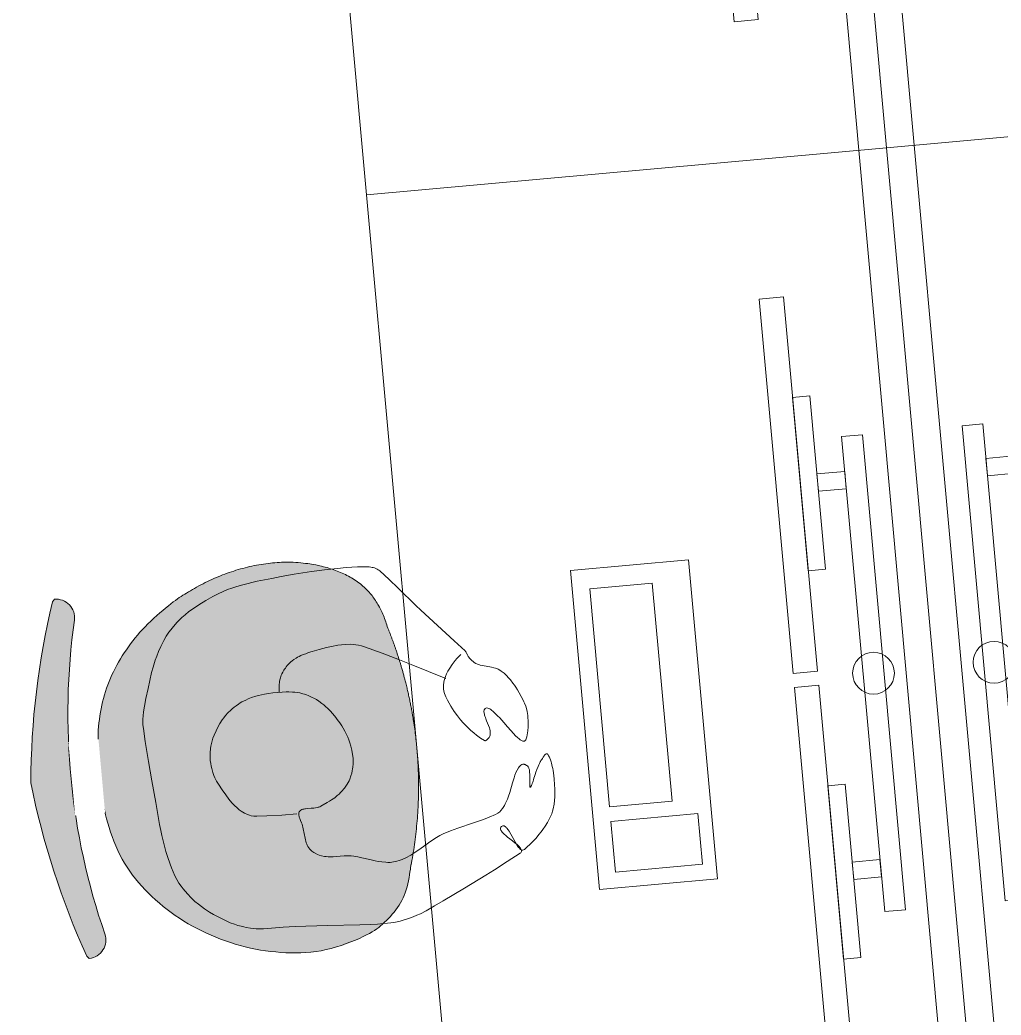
# Model space of a CAD drawing. Header units: millimetres. Extents: x 53255 to 75711, y -557 to 19362.
# Drawn here: x 67418 to 68828, y 3489 to 4918 of the extents above; entities that cross this region are included whole.
import ezdxf

# ---------------------------------------------------------------- set-up
doc = ezdxf.new("R2010")
doc.units = ezdxf.units.MM
doc.header["$MEASUREMENT"] = 0
doc.layers.add('FURN-FILE', color=211, linetype='Continuous', lineweight=0)
doc.layers.add('FURN-WKST', color=42, linetype='Continuous', lineweight=13)

# ---------------------------------------------------------------- blocks, each defined once
blk = doc.blocks.new('wrk3_32')
at = {"layer": 'FURN-FILE', "color": 0, "linetype": 'Continuous', "lineweight": 0, "extrusion": (0, 0, -1), "flags": 128}
for points in [[(-1017.5, 141.9), (-1042.5, 141.9), (-1042.5, 101.9), (-1017.5, 101.9), (-1017.5, 141.9)], [(-407.5, 101.9), (-1092.5, 101.9), (-1092.5, 71.9), (-407.5, 71.9), (-407.5, 101.9)]]:
    blk.add_lwpolyline(points, close=True, dxfattribs=at)
at = {"layer": 'FURN-FILE', "color": 0, "linetype": 'Continuous', "lineweight": 0, "extrusion": (0, 0, -1)}
blk.add_circle((-750, 86.9), 30, dxfattribs=at)
at = {"layer": 'FURN-WKST', "color": 0}
blk.add_line((0, 40), (1500, 40), dxfattribs=at)
at = {"layer": 'FURN-WKST', "color": 0, "extrusion": (0, 0, -1), "flags": 128}
blk.add_lwpolyline([(0, 0), (-1500, 0), (-1500, 750), (0, 750), (0, 0)], close=True, dxfattribs=at)
blk = doc.blocks.new('*U220')
at = {"linetype": 'ByBlock', "lineweight": -2, "extrusion": (0, 0, -1)}
blk.add_hatch(color=7, dxfattribs=at).paths.add_polyline_path([(240, 333.8, 0.058838), (-17.8, 378.3, 0.058838), (-270.6, 310.9), (-274, 307.6, 0.485231), (-240.2, 283.4, -0.059133), (-15.2, 320.4, -0.059133), (212.3, 303.7, 0.485231), (243.7, 330.9)])
h = blk.add_hatch(color=7, dxfattribs=at)
edge = h.paths.add_edge_path()
edge.add_spline(control_points=[(177.4, -145.2), (207.7, -138.4), (239.5, -120.2), (285.5, -39.3), (282.8, 112.4), (154.2, 268.8), (37, 282.3), (-13.3, 278.2)], knot_values=[0, 0, 0, 0, 0.127805, 0.173291, 0.430539, 0.788352, 1, 1, 1, 1], degree=3, periodic=0)
edge.add_spline(control_points=[(-13.3, 278.2), (-63.7, 277.8), (-179.2, 253.8), (-293.3, 86.5), (-282.4, -64.8), (-229.3, -141.2), (-196, -156.5), (-165.2, -160.6)], knot_values=[0, 0, 0, 0, 0.211648, 0.569461, 0.826709, 0.872195, 1, 1, 1, 1], degree=3, periodic=0)
edge.add_line((-165.2, -160.6), (-165.2, -160.8))
edge.add_arc((-20, 427.7), 606.2, 256.1357, 272.5726)
edge.add_arc((-20, 427.7), 606.2, 272.5725, 289.0094)
edge.add_line((177.4, -145.4), (177.4, -145.2))
at = {"color": 0, "linetype": 'ByBlock', "lineweight": -2, "extrusion": (0, 0, -1), "flags": 128}
blk.add_lwpolyline([(240, 333.8, 0.058838), (-17.8, 378.3), (-17.8, 378.3, 0.058838), (-270.6, 310.9), (-274, 307.6, 0.485231), (-240.2, 283.4), (-240.2, 283.4, -0.059133), (-15.2, 320.4, -0.059133), (212.3, 303.7), (212.3, 303.7, 0.485231), (243.7, 330.9), (240, 333.8)], format="xyb", close=True, dxfattribs=at)
at = {"color": 0, "linetype": 'ByBlock', "lineweight": -2}
blk.add_rational_spline([(-177.4, -145.2), (-207.7, -138.4), (-239.5, -120.2), (-285.5, -39.3), (-282.8, 112.4), (-154.2, 268.8), (-37, 282.3), (13.3, 278.2), (63.7, 277.8), (179.2, 253.8), (293.3, 86.5), (282.4, -64.8), (229.3, -141.2), (196, -156.5), (165.2, -160.6), (165.2, -160.6), (165.2, -160.7), (165.2, -160.8), (108.8, -174.7), (50.9, -180.5), (-7.2, -177.9), (-65.3, -175.2), (-122.4, -164.4), (-177.4, -145.4), (-177.4, -145.3), (-177.4, -145.3), (-177.4, -145.2)], [1, 1, 1, 1, 1, 1, 1, 1, 1, 1, 1, 1, 1, 1, 1, 1, 1, 1, 0.993153505411, 0.993153505411, 1, 0.993153505411, 0.993153505411, 1, 1, 1, 1], degree=3, knots=[0, 0, 0, 0, 0.021301, 0.028882, 0.071757, 0.131392, 0.166667, 0.166667, 0.166667, 0.201941, 0.261577, 0.304452, 0.312032, 0.333333, 0.333333, 0.333333, 0.5, 0.5, 0.5, 0.666667, 0.666667, 0.666667, 0.833333, 0.833333, 0.833333, 1, 1, 1, 1], dxfattribs=at)
blk.add_wipeout([(-37.7, 321.4), (67.7, 317.3), (66, 274.1), (-39.4, 278.1)], dxfattribs=at)
blk = doc.blocks.new('*U221')
at = {"color": 0, "linetype": 'ByBlock', "lineweight": -2, "extrusion": (0, 0, -1), "flags": 128}
for points in [[(67.6, 119.9), (64.5, 117), (61.7, 114.3), (59.1, 111.6), (54.5, 106.2), (50.8, 101.3), (47.9, 96.9), (45.7, 93), (44, 89.5), (42.8, 86.4), (41.9, 83.7), (41.3, 81.3), (40.5, 77.2), (40.3, 74.2), (40.3, 71.9), (40.6, 68.5), (41.4, 65.2), (43.1, 60.2), (45, 55.4), (47.1, 50.9), (49.2, 46.7), (53.7, 38.8), (58.1, 32.1), (62.3, 26.4), (66.1, 21.6), (69.6, 17.5), (75.9, 10.8), (80.7, 6.1), (84.3, 2.8), (89.8, -1.6), (95.3, -5.4), (95.4, -5.5), (95.6, -5.5), (95.7, -5.6), (95.9, -5.6), (96.1, -5.6), (96.4, -5.6), (96.7, -5.5), (96.9, -5.4), (97.2, -5.3), (97.5, -5.2), (97.7, -5.1), (98.2, -4.8), (98.6, -4.5), (98.9, -4.2), (99.5, -3.7), (100, -3.3), (100.3, -3), (100.7, -2.5), (101, -2.3), (101.2, -2.1), (102, -1.2), (102.7, -0.2), (103.2, 0.8), (103.6, 1.9), (103.8, 2.9), (104, 4), (104.1, 6.2), (103.9, 8.3), (103.6, 10.4), (103.1, 12.4), (102, 16.2), (99.6, 23), (98.8, 25.5), (98.1, 27.6), (97.5, 29.4), (97.1, 30.9), (96.9, 32.2), (96.6, 34.3), (96.5, 35.8), (96.6, 36.8), (96.9, 38.2), (97.2, 38.8), (97.5, 39.4), (98.5, 40.6), (99.7, 41.2), (100.9, 41.3), (102.2, 41.1), (103.6, 40.5), (105.1, 39.7), (106.5, 38.6), (108, 37.4), (109.5, 36), (112.6, 32.8), (115.6, 29.4), (118.6, 25.9), (124.2, 18.9), (129.2, 12.5), (133.5, 7.1), (137.2, 2.6), (140.2, -0.9), (142.8, -3.5), (144.9, -5.5), (146.6, -7), (148.1, -7.9), (149.2, -8.6), (150.2, -9), (151, -9.2), (152.3, -9.1), (153.1, -8.8), (153.7, -8.4), (154.4, -7.4), (155, -6.1), (156, -3.2), (156.8, -0.2), (157.4, 2.6), (157.9, 5.4), (158.7, 10.9), (159.1, 15.8), (159.2, 20.2), (159.2, 24.1), (159, 27.5), (158.4, 33.4), (157.6, 37.7), (156.9, 40.8), (155.5, 45.3), (154.7, 47.5), (153.8, 49.5), (151.1, 55.3), (148.5, 60.4), (146.2, 64.8), (144.1, 68.7), (142.1, 72), (140.3, 74.9), (136.8, 79.8), (134, 83.4), (131.8, 86), (128.2, 89.7), (124.3, 93.1), (122.2, 94.7), (120.1, 95.9), (118, 96.9), (116.1, 97.7), (114.2, 98.4), (110.6, 99.4), (97.8, 102.3), (94.7, 103.2), (92.5, 104), (90.9, 104.8), (88.5, 106), (86.3, 107.6), (85.3, 108.4), (84.4, 109.2), (83.6, 109.9), (82.3, 111.1), (81.4, 112.1), (80.7, 112.9), (79.7, 114), (78.8, 115.3), (78.4, 115.8), (78.1, 116.4), (77.9, 116.9), (77.4, 117.9), (76, 121.4), (75.6, 122.3), (75.3, 122.9), (75, 123.4), (74.6, 124), (74, 124.6), (59.1, 140.2), (36.2, 163.2), (13.5, 186.2), (6.5, 193.6), (-17.2, 219.8), (-29.5, 232.9), (-35.9, 239.4), (-42.6, 245.8), (-43.8, 246.8), (-44.9, 247.6), (-46, 248.3), (-47, 249), (-48, 249.5), (-50, 250.4), (-51.8, 251), (-53.3, 251.5), (-54.8, 251.8), (-57.2, 252.3), (-59.1, 252.6), (-61.9, 252.8), (-64.7, 252.9), (-74.1, 253.1), (-90.6, 253), (-103, 252.6), (-121.7, 251.6), (-140.3, 250), (-165.3, 247.4), (-184.1, 245.1), (-198.1, 243.2), (-219.1, 240), (-240.1, 236.2), (-248.6, 234.3), (-255.9, 232.3), (-262.1, 230.3), (-267.6, 228.4), (-277, 224.6), (-283.9, 221.5), (-294.3, 216.4), (-304.7, 210.7), (-312.6, 206), (-319.3, 201.6), (-324.9, 197.5), (-329.7, 193.8), (-333.6, 190.4), (-337, 187.3), (-342.7, 181.6), (-346.7, 177), (-349.6, 173.5), (-353.7, 167.9), (-357.5, 162), (-362.2, 153.8), (-365.8, 146.6), (-368.7, 140.3), (-371.1, 134.7), (-374.8, 124.8), (-377.3, 117.3), (-380.6, 105.9), (-383.7, 94.3), (-387.5, 80.1), (-390.3, 69.5), (-392, 61.5), (-392.9, 55.5), (-393.4, 51), (-393.6, 47.6), (-393.7, 42.5), (-393.4, 37.4), (-391.6, 18.4), (-388.4, -10.1), (-385, -38.5), (-381.1, -69.9), (-377.2, -101.3), (-376, -110), (-374.8, -117.6), (-372.4, -130.9), (-370.2, -140.7), (-368.4, -148.1), (-365.2, -159.2), (-363.4, -164.7), (-361.5, -170.2), (-359.1, -176.4), (-356.5, -181.9), (-353.8, -187), (-351, -191.5), (-348.3, -195.7), (-342.6, -203.2), (-337.2, -209.3), (-332.2, -214.5), (-327.5, -218.8), (-318.9, -226), (-312, -231), (-306.7, -234.5), (-298.4, -239.6), (-289.8, -244.3), (-283.2, -247.6), (-277.4, -250.1), (-272.3, -252.1), (-267.8, -253.6), (-263.9, -254.8), (-260.5, -255.7), (-254.4, -257), (-249.8, -257.7), (-246.4, -258.2), (-241.1, -258.6), (-235.9, -258.8), (-224.5, -258.6), (-207.5, -258.1), (-198.9, -257.9), (-190.4, -257.9), (-143.9, -259), (-97.3, -260.2), (-82.8, -260.5), (-71.9, -260.5), (-63.7, -260.4), (-57.6, -260.1), (-53, -259.7), (-46.1, -259), (-39.2, -258), (-34.9, -257.1), (-27.2, -255.1), (-20.5, -253), (-14.8, -250.9), (-9.8, -248.9), (-1.3, -245), (11.3, -238.7), (23.8, -232.2), (55.4, -215.5), (86.8, -198.5), (99.7, -191.5), (118.8, -180.6), (137.8, -169.7), (138.8, -168.9), (139.5, -168.1), (139.9, -167.2), (140.1, -166.3), (140, -165.3), (139.7, -164.3), (139.3, -163.4), (138.7, -162.4), (138.1, -161.4), (137.3, -160.4), (135.6, -158.5), (133.7, -156.5), (131.7, -154.7), (127.7, -151.2), (124.1, -148.1), (121, -145.4), (118.5, -143), (116.5, -141.1), (114.9, -139.4), (113.7, -137.9), (112.9, -136.7), (112.3, -135.7), (111.9, -134.9), (111.6, -134.2), (111.4, -133), (111.5, -132.1), (111.7, -131.5), (112.2, -130.7), (113, -129.9), (114, -129.3), (115, -129), (115.9, -129), (116.8, -129.2), (117.6, -129.7), (118.5, -130.3), (119.3, -131), (120.1, -131.9), (120.8, -132.9), (122.3, -135), (123.6, -137.3), (133.7, -157.5), (135, -159.6), (136.1, -161.3), (137.1, -162.5), (138, -163.5), (138.8, -164.1), (139.4, -164.6), (140.6, -165.2), (141.5, -165.4), (142.1, -165.4), (143.1, -165.1), (144.2, -164.5), (148.6, -161), (152.6, -157.7), (156.1, -154.6), (159.1, -151.8), (161.8, -149.2), (166.3, -144.3), (169.7, -140.4), (172.3, -137.4), (176, -132.6), (179.6, -127.4), (182.2, -123.1), (184.4, -119.1), (186.1, -115.3), (187.5, -111.7), (188.6, -108.3), (190.3, -102), (191.3, -96.4), (191.9, -91.5), (192.3, -87.2), (192.5, -79.6), (192.4, -74), (192.1, -65.5), (191.5, -57), (191.3, -53.4), (190.9, -50.3), (190.5, -47.4), (190.1, -45), (189.7, -42.9), (189.3, -41), (188.4, -37.9), (187.7, -35.7), (187, -34.1), (186, -31.8), (185.4, -30.8), (184.8, -29.7), (184.5, -29.4), (184.3, -29.2), (184, -29), (183.8, -28.9), (183.5, -28.9), (183.2, -28.9), (182.9, -29), (182.7, -29.1), (182.4, -29.2), (181.8, -29.5), (181.3, -29.9), (180.8, -30.4), (180.3, -30.9), (179.8, -31.4), (178.9, -32.4), (178.1, -33.4), (176.8, -35.2), (175.9, -36.6), (175.2, -37.6), (174.7, -38.3), (174.4, -38.8), (173.9, -39.5), (173.5, -40.2), (172.2, -42.2), (171.1, -44.3), (170, -46.4), (168.2, -50.6), (166.6, -54.4), (165.3, -57.8), (164.2, -60.7), (163.3, -63.2), (162.5, -65.2), (161.9, -67), (161.3, -68.4), (160.4, -70.7), (159.7, -72.2), (159.2, -73.2), (158.4, -74.5), (158.1, -75.1), (157.7, -75.5), (157.5, -75.8), (157.3, -75.8), (157.1, -75.8), (157, -75.6), (156.9, -75.3), (156.8, -74.9), (156.8, -74.5), (156.8, -74), (156.8, -73.4), (156.8, -72.2), (156.9, -70.9), (156.9, -69.5), (157, -68.1), (157.2, -65.3), (157.4, -62.7), (157.5, -58), (157.6, -56.3), (157.5, -54.8), (157.4, -52.4), (157.3, -50.7), (157.1, -49.5), (156.9, -48.7), (156.6, -47.7), (156.2, -46.8), (156.1, -46.5), (155.8, -46.1), (155.5, -45.8), (155.2, -45.4), (154.8, -45), (154.4, -44.7), (153.7, -44.1), (153, -43.6), (152.3, -43.2), (151.8, -42.9), (151.3, -42.7), (150.9, -42.5), (150.5, -42.4), (150.2, -42.2), (149.7, -42.1), (149.4, -42), (149.1, -42), (148.7, -42), (148.4, -42.1), (146.8, -42.6), (145.4, -43.5), (144, -44.5), (142.8, -45.7), (141.7, -47.1), (139.6, -50.2), (137.8, -53.6), (136.2, -57.2), (134.8, -60.8), (132.1, -68.1), (127.4, -81.8), (125.4, -86.8), (123.6, -91.1), (121.9, -94.7), (120.3, -97.7), (118.8, -100.2), (116, -104.2), (113.6, -106.8), (111.8, -108.6), (108.7, -110.7), (105.4, -112.4), (96.2, -115.7), (87.9, -118.3), (73, -122.6), (50.5, -128.9), (39.5, -132.4), (28.8, -136.2), (23.9, -138.3), (19.3, -140.6), (10.9, -145.5), (-3.8, -154.8), (-14.8, -161.7), (-19, -164), (-26.4, -167.7), (-32, -169.9), (-36.2, -171.2), (-39.5, -172), (-44.4, -172.7), (-49.4, -173), (-52.6, -172.9), (-55.6, -172.6), (-61.3, -171.8), (-66.3, -170.7), (-70.6, -169.7), (-78.2, -167.5), (-89.7, -164.2), (-95.4, -162.7), (-101.1, -161.4), (-104.8, -160.8), (-108.2, -160.5), (-114.8, -160.3), (-126.3, -160.6), (-130.6, -160.6), (-134.4, -160.5), (-137.7, -160.3), (-140.5, -159.9), (-143, -159.5), (-147.3, -158.5), (-150.4, -157.4), (-152.8, -156.3), (-156.2, -154.4), (-157.9, -153.3), (-159.6, -152), (-160.7, -151.1), (-161.7, -150.1), (-163.5, -148.1), (-164.9, -146.2), (-166, -144.3), (-166.9, -142.4), (-167.6, -140.6), (-168.1, -138.9), (-172.8, -111.8), (-173.5, -109.8), (-174.8, -106.1), (-175.3, -104.7), (-175.7, -103.5), (-176, -102.5), (-176.3, -101.6), (-176.6, -100), (-176.8, -98.8), (-176.8, -98), (-176.9, -97.3), (-176.8, -96.4), (-176.7, -95.4), (-176.4, -94.6), (-176.1, -93.8), (-175.7, -93.2), (-175.2, -92.6), (-174.7, -92.1), (-174.1, -91.7), (-173.5, -91.3), (-172.1, -90.7), (-170.8, -90.3), (-169.3, -90.1), (-167.9, -89.9), (-166.5, -89.7), (-163.8, -89.6), (-158.7, -89.5), (-154.9, -89.4), (-152.1, -89.3), (-150, -89), (-148.6, -88.7), (-147.6, -88.5), (-146.1, -88), (-144.7, -87.4), (-135.4, -82.6), (-131.9, -80.8), (-128.9, -79.1), (-126.3, -77.6), (-124, -76.1), (-120.1, -73.4), (-117.3, -71.2), (-115.2, -69.3), (-112.1, -66.3), (-110.6, -64.7), (-109.2, -63), (-107, -60.3), (-105.2, -57.6), (-103.6, -55.1), (-102.2, -52.8), (-101.1, -50.5), (-99.2, -46.2), (-97.8, -42.4), (-96.8, -39.1), (-96.1, -36.1), (-95.6, -33.5), (-95, -29), (-94.8, -25.7), (-94.7, -20.7), (-95.1, -15.7), (-95.9, -9.2), (-97, -3.5), (-98.3, 1.4), (-99.6, 5.8), (-100.9, 9.6), (-102.1, 12.9), (-104.6, 18.6), (-106.8, 23), (-108.5, 26.2), (-111.3, 31), (-114.5, 35.9), (-116.6, 38.9), (-120.6, 44.3), (-124.2, 48.8), (-127.4, 52.4), (-130.3, 55.4), (-132.9, 57.9), (-135.3, 60), (-139.6, 63.4), (-143, 65.9), (-145.7, 67.6), (-149.9, 70), (-154.3, 72.3), (-156.9, 73.5), (-159.4, 74.6), (-161.8, 75.4), (-166.2, 76.7), (-170.1, 77.6), (-173.5, 78.2), (-176.5, 78.6), (-181.8, 79.1), (-185.8, 79.3), (-191.7, 79.4), (-197.6, 79.2), (-204.9, 78.8), (-211.2, 78.3), (-216.8, 77.7), (-221.6, 77), (-225.8, 76.2), (-229.5, 75.4), (-235.9, 73.7), (-240.8, 72.1), (-244.4, 70.6), (-249.9, 68.2), (-252.6, 66.8), (-255.3, 65.2), (-258.7, 63.2), (-261.7, 61.2), (-264.3, 59.2), (-266.7, 57.3), (-271, 53.5), (-274.4, 50), (-277.2, 46.9), (-279.5, 44), (-283.2, 38.9), (-285.7, 34.9), (-289.3, 28.7), (-292.5, 22.4), (-294.2, 18.4), (-295.7, 14.5), (-296.8, 10.8), (-297.7, 7.2), (-298.4, 3.8), (-299.4, -2.6), (-299.7, -8.4), (-299.7, -13.5), (-299.4, -17.9), (-298.9, -21.8), (-298.3, -25.2), (-296.9, -31.1), (-295.6, -35.5), (-294.4, -38.7), (-292.2, -43.4), (-289.8, -48.1), (-284.7, -56.6), (-280.1, -64.1), (-275.8, -70.4), (-271.8, -75.6), (-268.2, -79.9), (-264.9, -83.4), (-261.9, -86.2), (-259.2, -88.4), (-256.7, -90.2), (-254.5, -91.6), (-250.5, -93.7), (-247.4, -94.9), (-245, -95.7), (-241.2, -96.5), (-237.3, -96.8), (-222.9, -97), (-201.3, -97), (-179.6, -96.6)], [(44.3, 86.5), (19.9, 97.9), (-4.6, 109.4), (-20.8, 116.8), (-45.3, 127.7), (-69.9, 138.1), (-74.3, 139.7), (-78.5, 140.9), (-82.5, 141.7), (-86.3, 142.3), (-89.9, 142.7), (-96.7, 142.9), (-102.8, 142.8), (-108.1, 142.4), (-117.5, 141.1), (-124.6, 139.9), (-135.1, 137.6), (-145.5, 135.1), (-150.6, 133.9), (-154.9, 132.6), (-158.6, 131.5), (-161.8, 130.3), (-164.5, 129.2), (-166.9, 128.1), (-168.9, 127), (-172.4, 125), (-174.9, 123.2), (-176.8, 121.8), (-179.6, 119.4), (-182.3, 116.8), (-183.8, 115.1), (-185.1, 113.5), (-186.3, 112.1), (-187.3, 110.6), (-189, 108), (-190.4, 105.6), (-191.5, 103.4), (-192.3, 101.6), (-192.9, 99.9), (-193.8, 96.9), (-194.4, 94.7), (-194.8, 93), (-195.2, 90.4), (-195.4, 87.7), (-195.7, 83.5), (-196, 79.2)]]:
    blk.add_lwpolyline(points, dxfattribs=at)
blk = doc.blocks.new('*U222')
at = {"color": 0, "linetype": 'ByBlock', "lineweight": -2, "flags": 128}
for points in [[(-93.8, -226.5), (-76.1, 233.1), (93.8, 226.5), (76.1, -233.1), (-93.8, -226.5)], [(65, 131.6), (67.8, 204.9), (-57.6, 209.7), (-60.4, 136.4), (65, 131.6)], [(-37.9, -200.2), (-25.8, 114.3), (64.2, 110.8), (52, -203.7), (-37.9, -200.2)]]:
    blk.add_lwpolyline(points, close=True, dxfattribs=at)
blk = doc.blocks.new('wrk3_33')
at = {"layer": 'FURN-FILE', "color": 0, "linetype": 'Continuous', "lineweight": 0, "flags": 128}
for points in [[(200, 166.9), (740, 166.9), (740, 201.9), (200, 201.9), (200, 166.9)], [(760, 166.9), (1300, 166.9), (1300, 201.9), (760, 201.9), (760, 166.9)], [(345, 166.9), (595, 166.9), (595, 141.9), (345, 141.9), (345, 166.9)], [(905, 166.9), (1155, 166.9), (1155, 141.9), (905, 141.9), (905, 166.9)], [(457.5, 141.9), (482.5, 141.9), (482.5, 101.9), (457.5, 101.9), (457.5, 141.9)], [(1017.5, 141.9), (1042.5, 141.9), (1042.5, 101.9), (1017.5, 101.9), (1017.5, 141.9)], [(407.5, 101.9), (1092.5, 101.9), (1092.5, 71.9), (407.5, 71.9), (407.5, 101.9)]]:
    blk.add_lwpolyline(points, close=True, dxfattribs=at)
at = {"layer": 'FURN-FILE', "color": 0, "linetype": 'Continuous', "lineweight": 0}
blk.add_circle((750, 86.9), 30, dxfattribs=at)
at = {"layer": 'FURN-WKST', "color": 0}
blk.add_line((0, 40), (1500, 40), dxfattribs=at)
at = {"layer": 'FURN-FILE', "color": 0, "linetype": 'Continuous', "lineweight": 0, "extrusion": (0, 0, -1), "rotation": 2.212929250014386}
blk.add_blockref('*U220', (-705.9, 928), dxfattribs=at)
at = {"layer": 'FURN-FILE', "color": 0, "linetype": 'Continuous', "lineweight": 0, "rotation": 92.21320400544748}
blk.add_blockref('*U222', (706.2, 421.9), dxfattribs=at)
at = {"layer": 'FURN-WKST', "color": 0, "flags": 128}
blk.add_lwpolyline([(0, 0), (1500, 0), (1500, 750), (0, 750), (0, 0)], close=True, dxfattribs=at)
at = {"layer": 'FURN-FILE', "color": 0, "linetype": 'Continuous', "lineweight": 0, "extrusion": (0, 0, -1), "rotation": 92.21292925001441}
blk.add_blockref('*U221', (-713.2, 747.1), dxfattribs=at)
blk = doc.blocks.new('wrk3_34')
at = {"layer": 'FURN-WKST', "color": 0}
blk.add_line((0, 40), (1500, 40), dxfattribs=at)
at = {"layer": 'FURN-WKST', "color": 0, "extrusion": (0, 0, -1), "flags": 128}
blk.add_lwpolyline([(0, 0), (-1500, 0), (-1500, 750), (0, 750), (0, 0)], close=True, dxfattribs=at)
blk = doc.blocks.new('wrk3_35')
at = {"layer": 'FURN-FILE', "color": 0, "linetype": 'Continuous', "lineweight": 0, "flags": 128}
blk.add_lwpolyline([(200, 166.9), (740, 166.9), (740, 201.9), (200, 201.9), (200, 166.9)], close=True, dxfattribs=at)
at = {"layer": 'FURN-WKST', "color": 0}
blk.add_line((0, 40), (1500, 40), dxfattribs=at)
at = {"layer": 'FURN-WKST', "color": 0, "flags": 128}
blk.add_lwpolyline([(0, 0), (1500, 0), (1500, 750), (0, 750), (0, 0)], close=True, dxfattribs=at)

msp = doc.modelspace()

# ---------------------------------------------------------------- block references
at = {"layer": 'FURN-FILE', "linetype": 'Continuous', "lineweight": 0, "extrusion": (0, 0, -1), "rotation": 84.81240605894884}
msp.add_blockref('wrk3_32', (-68799.1, 3240.8), dxfattribs=at)

# ---------------------------------------------------------------- next in the draw order: block references
at = {"layer": 'FURN-FILE', "linetype": 'Continuous', "lineweight": 0, "rotation": 95.18759394105116}
msp.add_blockref('wrk3_33', (68799.1, 3240.8), dxfattribs=at)

# ---------------------------------------------------------------- next in the draw order: block references
at = {"layer": 'FURN-FILE', "linetype": 'Continuous', "lineweight": 0, "extrusion": (0, 0, -1), "rotation": 84.81240605894884}
msp.add_blockref('wrk3_34', (-68663.5, 4734.6), dxfattribs=at)

# ---------------------------------------------------------------- next in the draw order: block references
at = {"layer": 'FURN-FILE', "linetype": 'Continuous', "lineweight": 0, "rotation": 95.18759394105116}
msp.add_blockref('wrk3_35', (68663.5, 4734.6), dxfattribs=at)

doc.saveas('drawing.dxf')
